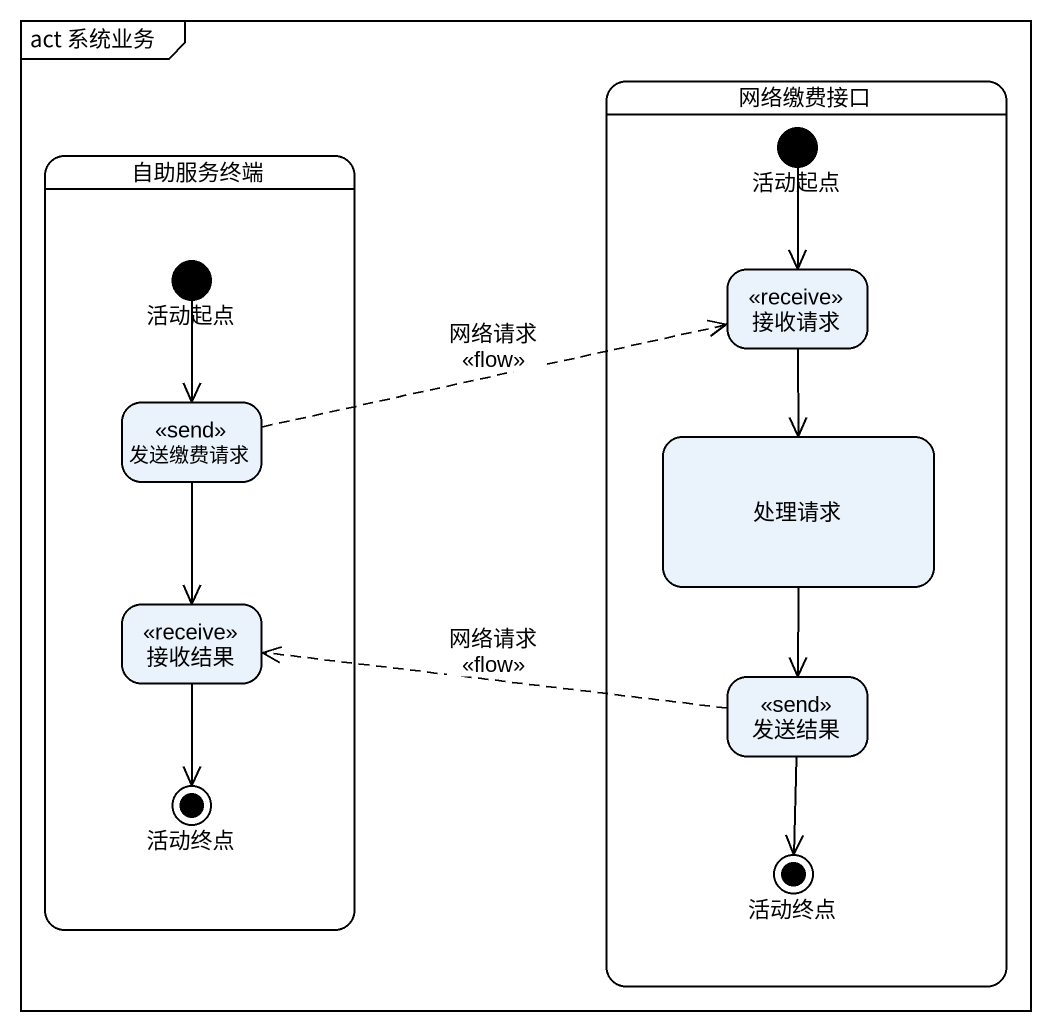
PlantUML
@startuml
mainframe act 系统业务
hide empty description
state 网络缴费接口 {
  state 活动起点 <<start>>
  state 接收请求 <<receive>>
  state 处理请求
  state 发送结果 <<send>>
  state "活动终点" as 活动终点_2 <<end>>
}
state 自助服务终端 {
  state "活动起点" as 活动起点_2 <<start>>
  state 发送缴费请求 <<send>>
  state 接收结果 <<receive>>
  state 活动终点 <<end>>
}
活动起点 --> 接收请求
活动起点_2 --> 发送缴费请求
接收请求 --> 处理请求
发送缴费请求 -right[dashed]-> 接收请求 : 网络请求\n<<flow>>
发送缴费请求 --> 接收结果
处理请求 --> 发送结果
接收结果 --> 活动终点
发送结果 -left[dashed]-> 接收结果 : 网络请求\n<<flow>>
发送结果 --> 活动终点_2
@enduml
